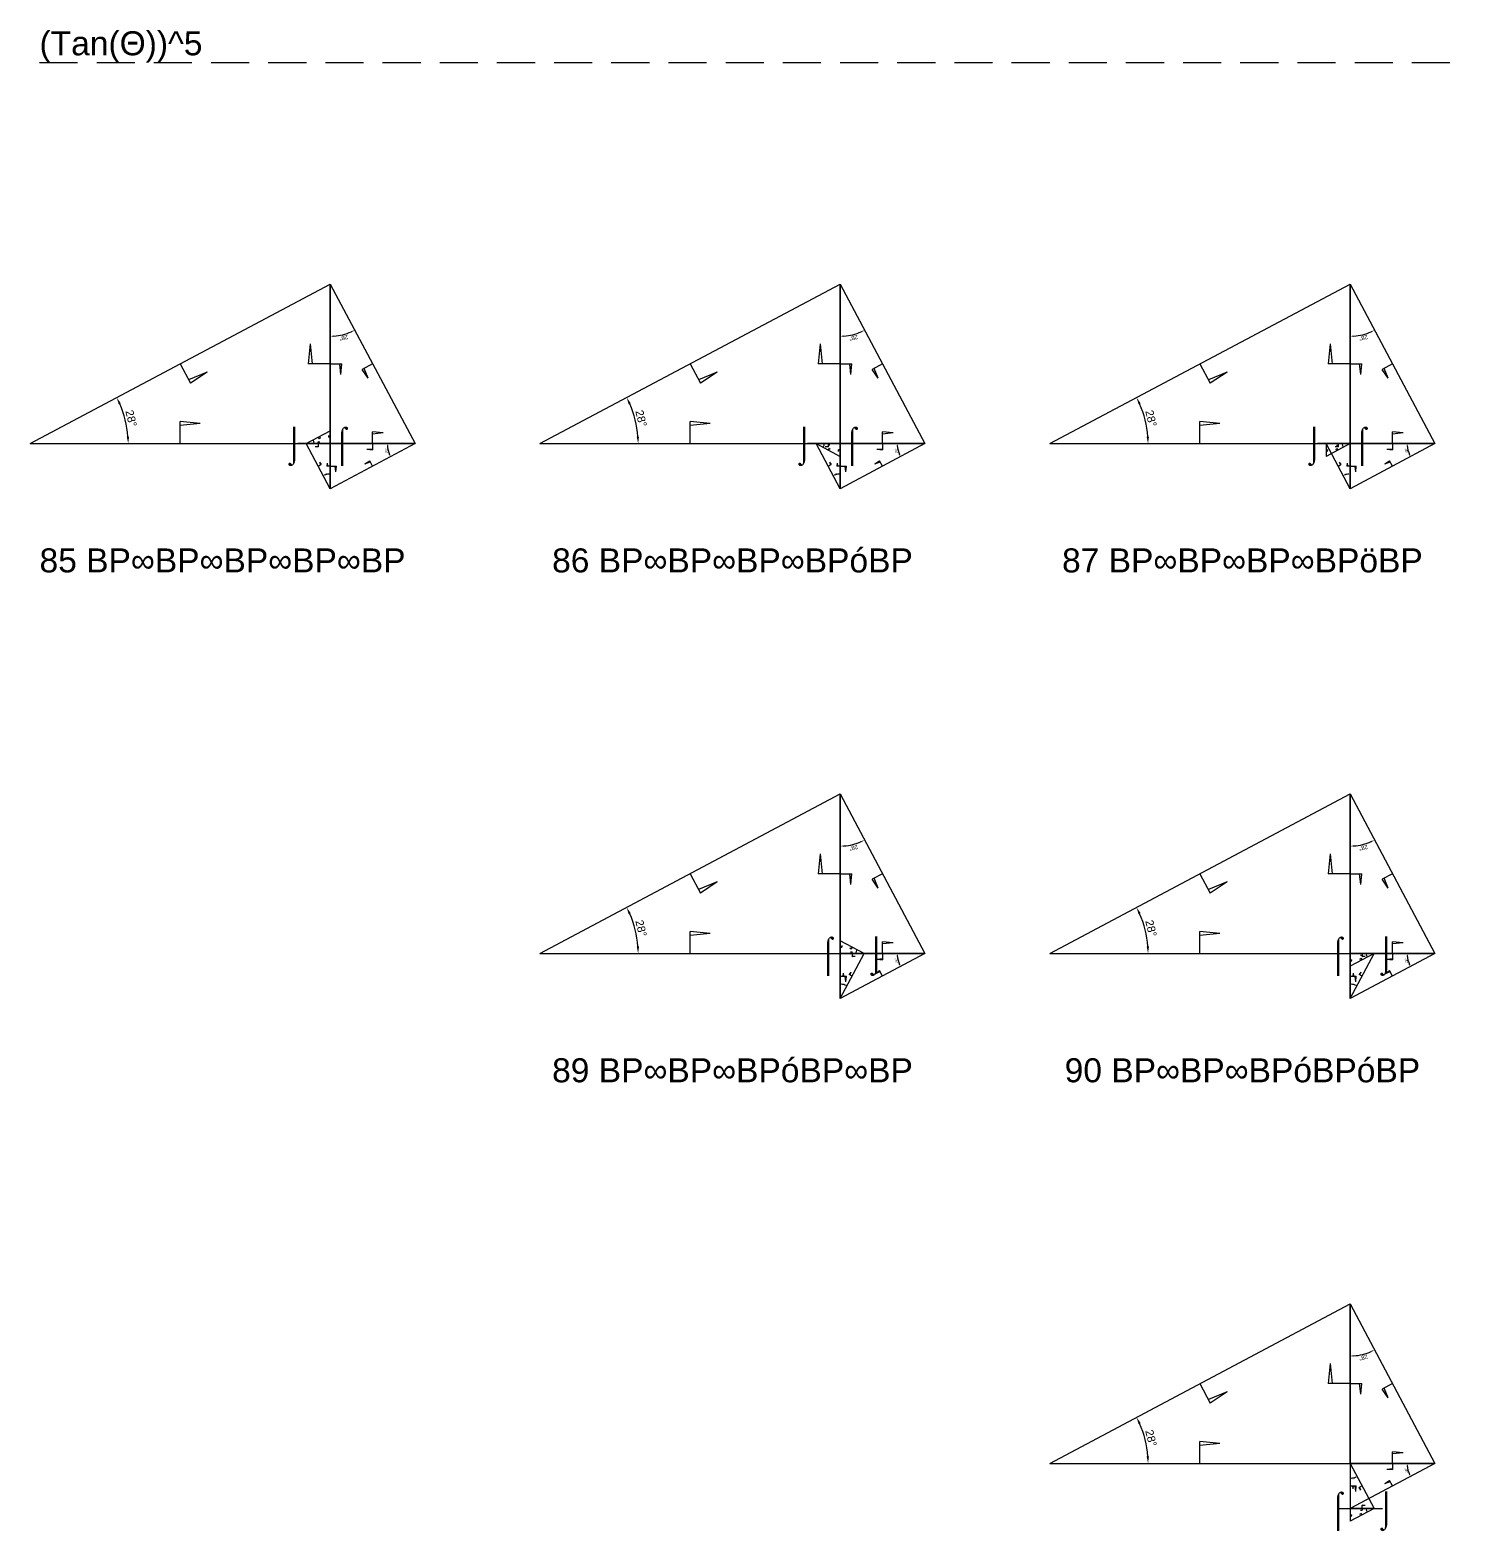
# Model space of a CAD drawing. Header units: millimetres. Extents: x 130908 to 599272, y -2842299 to 24518.
# Drawn here: x 130908 to 202366, y -827769 to -752754 of the extents above; entities that cross this region are included whole.
import ezdxf
from ezdxf.enums import TextEntityAlignment as Align

# ---------------------------------------------------------------- set-up
doc = ezdxf.new("R2010")
doc.units = ezdxf.units.MM
doc.header["$PDMODE"] = 35
doc.linetypes.add('DASHED', pattern=[19.05, 12.7, -6.35])
for name, color, linetype in [('BASE', 170, 'Continuous'), ('HYPOTENUSE', 20, 'Continuous'), ('PERPENDICULAR', 90, 'Continuous')]:
    doc.layers.add(name, color=color, linetype=linetype)
doc.styles.add('Arial', font='arial_0.ttf')
doc.dimstyles.new('ISO-25', dxfattribs={"dimtxt": 250, "dimasz": 100, "dimexe": 1.25, "dimexo": 0.625, "dimgap": 100, "dimtad": 1, "dimdec": 0, "dimtxsty": 'Arial', "dimcen": 2.5, "dimadec": 0, "dimazin": 0, "dimtfac": 1, "dimtdec": 0, "dimtmove": 0, "dimatfit": 3, "dimfxl": 1, "dimarcsym": 0})

# ---------------------------------------------------------------- blocks, each defined once
blk = doc.blocks.new('*D9')
at = {"color": 0, "lineweight": -2, "ltscale": 100, "transparency": 16777216}
blk.add_arc((0, 0), 4906, 4.08845, 23.91155, dxfattribs=at)
at = {"color": 0, "ltscale": 100, "transparency": 16777216}
for points in [[(4432, 1963), (4537, 2014), (4332, 2303)], [(4952, 352), (4835, 348), (4906, 0)]]:
    blk.add_solid(points, dxfattribs=at)
at = {"layer": 'Defpoints', "color": 0, "ltscale": 100, "transparency": 16777216}
for p in [(15000, 7976), (4841, 796), (0, 0), (0, 0), (15000, 0)]:
    blk.add_point(p, dxfattribs=at)
at = {"color": 0, "ltscale": 100, "transparency": 16777216, "insert": (5055, 1260), "char_height": 400, "attachment_point": 5, "rotation": 284, "style": 'Arial'}
blk.add_mtext('28°', dxfattribs=at)
blk = doc.blocks.new('SanjoyNathGeometrifyingTrigonometryFundamentalLockedSet')
at = {"color": 114, "linetype": 'DASHED', "ltscale": 100, "true_color": 0x139b48}
for p, q in [((14000, 4987.8), (13900, 3987.8)), ((14000, 4987.8), (14100, 3987.8)), ((15000, 3987.8), (13900, 3987.8))]:
    blk.add_line(p, q, dxfattribs=at)
at = {"color": 242, "linetype": 'DASHED', "ltscale": 100, "true_color": 0xcd2027}
for p, q in [((7500, 3987.8), (8016.4, 3016.6)), ((8852.4, 3574.3), (7922.5, 3193.2)), ((8852.4, 3574.3), (8016.4, 3016.6))]:
    blk.add_line(p, q, dxfattribs=at)
at = {"color": 159, "linetype": 'DASHED', "ltscale": 100, "true_color": 0x22346e}
for p, q in [((7500, 0), (7500, 1100)), ((8500, 1000), (7500, 1100)), ((8500, 1000), (7500, 900))]:
    blk.add_line(p, q, dxfattribs=at)
at = {"layer": 'BASE'}
blk.add_line((0, 0), (15000, 0), dxfattribs=at)
at = {"layer": 'HYPOTENUSE'}
blk.add_line((0, 0), (15000, 7975.6), dxfattribs=at)
at = {"layer": 'PERPENDICULAR'}
blk.add_line((15000, 0), (15000, 7975.6), dxfattribs=at)
at = {"color": 4, "ltscale": 100}
dim = blk.add_angular_dim_2l(base=(4841, 795.6), line1=((0, 0), (15000, 0)), line2=((0, 0), (15000, 7975.6)), dimstyle='ISO-25', override={"dimtxt": 400, "dimasz": 350, "dimgap": 100}, dxfattribs=at)
dim.commit()
dim.dimension.update_dxf_attribs({"geometry": '*D9', "text_midpoint": (5055.4, 1260.5)})

msp = doc.modelspace()

# ---------------------------------------------------------------- linework, layer by layer
at = {"linetype": 'DASHED', "ltscale": 150}
msp.add_line((131382, -754378), (360727, -754378), dxfattribs=at)
at = {"linetype": 'DASHED', "ltscale": 70}
for p, q in [((146507, -773425), (144109, -773425)), ((171990, -773425), (169592, -773425)), ((197473, -773425), (195075, -773425)), ((170791, -798908), (173189, -798908)), ((196274, -798908), (198672, -798908)), ((196274, -826646), (198672, -826646))]:
    msp.add_line(p, q, dxfattribs=at)

# ---------------------------------------------------------------- block references
at = {"linetype": 'DASHED'}
for p in [(130908, -773425), (156391, -773425), (181873, -773425), (156391, -798908), (181873, -798908), (181873, -824391)]:
    msp.add_blockref('SanjoyNathGeometrifyingTrigonometryFundamentalLockedSet', p, dxfattribs=at)
at = {"linetype": 'DASHED', "ltscale": 100}
for p, xscale, yscale, zscale, rotation in [((145908, -765450), 0.531709431661479, 0.531709431661479, 0.531709431661479, 270), ((171391, -765450), 0.531709431661479, 0.531709431661479, 0.531709431661479, 270), ((196873, -765450), 0.531709431661479, 0.531709431661479, 0.531709431661479, 270), ((145908, -775680), 0.150322189285358, 0.150322189285358, 0.150322189285358, 90), ((150148, -773425), 0.282714919717773, 0.282714919717773, 0.282714919717773, 180), ((171391, -775680), 0.150322189285358, 0.150322189285358, 0.150322189285358, 90), ((170192, -773425), -0.07992772583102702, 0.07992772583102702, 0.07992772583102702, 180), ((175631, -773425), 0.282714919717773, 0.282714919717773, 0.282714919717773, 180), ((196873, -775680), 0.150322189285358, 0.150322189285358, 0.150322189285358, 90), ((196873, -773425), 0.07992772583102702, 0.07992772583102702, 0.07992772583102702, 180), ((201114, -773425), 0.282714919717773, 0.282714919717773, 0.282714919717773, 180), ((171391, -790933), 0.531709431661479, 0.531709431661479, 0.531709431661479, 270), ((196873, -790933), 0.531709431661479, 0.531709431661479, 0.531709431661479, 270), ((175631, -798908), 0.282714919717773, 0.282714919717773, 0.282714919717773, 180), ((171391, -801163), -0.150322189285358, 0.150322189285358, 0.150322189285358, 270), ((201114, -798908), 0.282714919717773, 0.282714919717773, 0.282714919717773, 180), ((196873, -801163), -0.150322189285358, 0.150322189285358, 0.150322189285358, 270), ((198072, -798908), 0.07992772583102702, 0.07992772583102702, 0.07992772583102702, 180), ((196873, -816415), 0.531709431661479, 0.531709431661479, 0.531709431661479, 270), ((201114, -824391), 0.282714919717773, 0.282714919717773, 0.282714919717773, 180), ((196873, -824391), 0.150322189285358, 0.150322189285358, 0.150322189285358, 270), ((198072, -826646), 0.07992772583102702, 0.07992772583102702, 0.07992772583102702, 180)]:
    msp.add_blockref('SanjoyNathGeometrifyingTrigonometryFundamentalLockedSet', p, dxfattribs=dict(at, xscale=xscale, yscale=yscale, zscale=zscale, rotation=rotation))
at = {"linetype": 'DASHED', "ltscale": 100, "yscale": 0.07992772583102702, "zscale": 0.07992772583102702}
for p, xscale in [((144709, -773425), 0.07992772583102702), ((172589, -798908), -0.07992772583102702)]:
    msp.add_blockref('SanjoyNathGeometrifyingTrigonometryFundamentalLockedSet', p, dxfattribs=dict(at, xscale=xscale))

# ---------------------------------------------------------------- texts
at = {"linetype": 'DASHED', "ltscale": 100, "style": 'Arial'}
msp.add_text('(Tan(Θ))^ 5', height=1200, dxfattribs=at).set_placement((131382, -754378), align=Align.BOTTOM_LEFT)
for s, p in [('⌡', (144109, -773425)), ('⌠', (146507, -773425)), ('⌡', (169592, -773425)), ('⌠', (171990, -773425)), ('⌡', (195075, -773425)), ('⌠', (197473, -773425)), ('85 BP∞BP∞BP∞BP∞BP', (140528, -779261)), ('86 BP∞BP∞BP∞BPóBP', (166011, -779261)), ('87 BP∞BP∞BP∞BPöBP', (191494, -779261)), ('⌠', (170791, -798908)), ('⌡', (173189, -798908)), ('⌠', (196274, -798908)), ('⌡', (198672, -798908)), ('89 BP∞BP∞BPóBP∞BP', (166011, -804744)), ('90 BP∞BP∞BPóBPóBP', (191494, -804744)), ('⌠', (196274, -826646)), ('⌡', (198672, -826646))]:
    msp.add_text(s, height=1200, dxfattribs=at).set_placement(p, align=Align.MIDDLE_CENTER)

doc.saveas('drawing.dxf')
